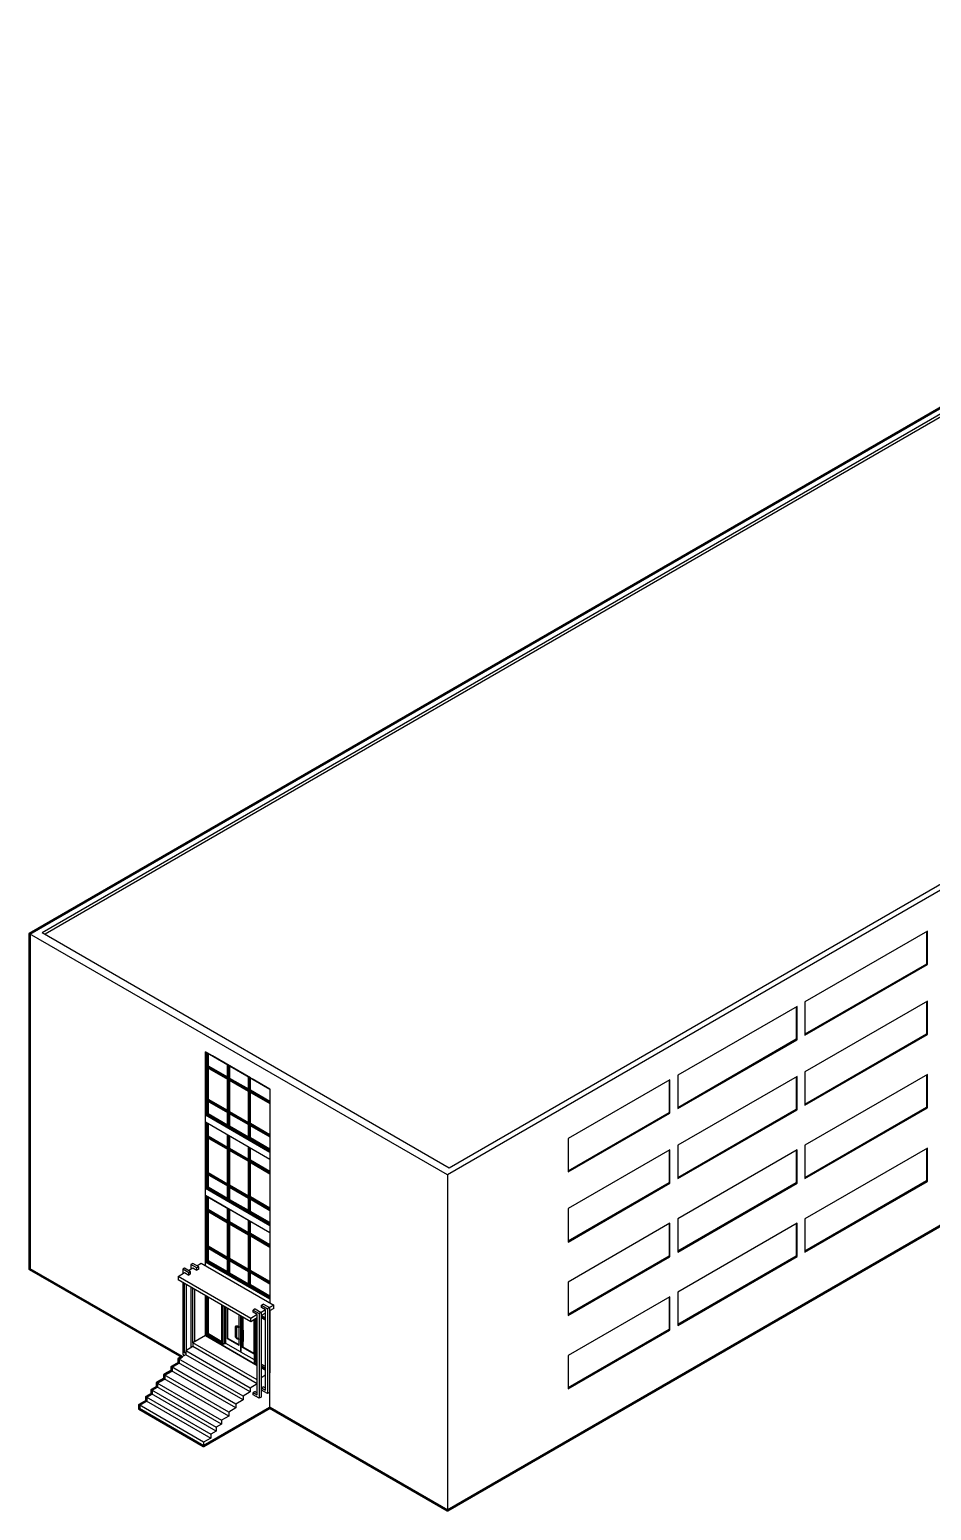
# Model space of a CAD drawing. Header units: feet. Extents: x 1280 to 1944, y 469 to 1148.
# Drawn here: x 1499.4 to 1609.8, y 469.5 to 650.7 of the extents above; entities that cross this region are included whole.
import ezdxf

# ---------------------------------------------------------------- set-up
doc = ezdxf.new("R2010")
doc.units = ezdxf.units.FT
doc.header["$LTSCALE"] = 100
doc.header["$MEASUREMENT"] = 0
doc.layers.add('Make2D$Visible$Curves', color=18, linetype='Continuous', true_color=0x000000)
doc.layers.add('Make2D$Visible$SceneSilhouetteCurves', color=1, linetype='Continuous', lineweight=50, true_color=0xff0000)

msp = doc.modelspace()

# ---------------------------------------------------------------- linework, layer by layer
at = {"layer": 'Make2D$Visible$Curves'}
for points in [[(1500.93, 540.18), (1692.29, 650.66)], [(1692.29, 650.26), (1501.28, 539.98)], [(1656.75, 630.9), (1499.39, 540.05)], [(1743.42, 621.9), (1550.52, 510.53)], [(1550.74, 511.42), (1742.1, 621.9)], [(1743.42, 580.86), (1550.52, 469.49)], [(1550.52, 510.53), (1499.39, 540.05)], [(1499.39, 540.05), (1499.39, 499.01)], [(1500.93, 540.18), (1550.74, 511.42)], [(1609.27, 540.37), (1594.29, 531.72)], [(1609.18, 540.32), (1609.18, 536.34)], [(1609.27, 536.29), (1609.27, 540.37)], [(1609.18, 536.34), (1594.29, 527.75)], [(1594.29, 527.64), (1609.27, 536.29)], [(1609.18, 536.34), (1609.27, 536.29)], [(1593.32, 531.16), (1578.72, 522.73)], [(1593.22, 531.1), (1593.22, 527.13)], [(1593.32, 527.08), (1593.32, 531.16)], [(1609.27, 531.8), (1594.29, 523.15)], [(1594.29, 531.72), (1594.29, 527.64)], [(1609.18, 531.74), (1609.18, 527.77)], [(1609.27, 527.71), (1609.27, 531.8)], [(1609.18, 527.77), (1594.29, 519.17)], [(1594.29, 519.06), (1609.27, 527.71)], [(1609.18, 527.77), (1609.27, 527.71)], [(1521.78, 525.09), (1520.9, 525.6)], [(1520.9, 517.84), (1520.9, 525.6)], [(1521.01, 517.91), (1521.01, 525.53)], [(1521.13, 525.46), (1528.8, 521.03)], [(1521.13, 523.83), (1521.13, 525.46)], [(1593.22, 527.13), (1578.72, 518.76)], [(1578.72, 518.65), (1593.32, 527.08)], [(1593.22, 527.13), (1593.32, 527.08)], [(1521.25, 523.89), (1521.13, 523.83)], [(1521.13, 523.83), (1523.63, 522.39)], [(1521.13, 523.83), (1521.13, 523.69)], [(1521.13, 523.69), (1523.63, 522.25)], [(1521.13, 519.74), (1521.13, 523.69)], [(1521.25, 525.39), (1521.25, 523.89)], [(1521.25, 523.89), (1523.63, 522.52)], [(1521.25, 523.89), (1521.25, 523.89)], [(1521.25, 523.62), (1521.25, 519.81)], [(1526.42, 522.41), (1521.78, 525.09)], [(1523.63, 516.53), (1523.63, 524.02)], [(1523.75, 522.45), (1523.75, 523.95)], [(1523.75, 523.07), (1523.75, 523.95)], [(1523.86, 523.88), (1523.86, 522.52)], [(1523.75, 522.45), (1523.75, 523.07)], [(1523.75, 523.07), (1523.75, 523.07)], [(1523.75, 522.74), (1523.75, 522.74)], [(1523.75, 522.32), (1523.75, 522.45)], [(1523.75, 522.32), (1523.75, 522.45)], [(1523.86, 522.39), (1523.75, 522.32)], [(1523.86, 522.39), (1523.75, 522.32)], [(1523.75, 522.32), (1523.75, 522.32)], [(1523.75, 522.32), (1523.75, 522.32)], [(1523.75, 522.32), (1526.18, 520.91)], [(1523.75, 522.32), (1523.75, 522.32)], [(1523.75, 522.32), (1523.75, 522.32)], [(1523.75, 522.32), (1523.75, 522.18)], [(1523.75, 516.47), (1523.75, 522.18)], [(1523.75, 519.41), (1523.75, 522.18)], [(1523.75, 519.41), (1523.75, 522.18)], [(1523.75, 522.18), (1523.86, 522.11)], [(1523.75, 522.18), (1523.86, 522.11)], [(1523.75, 522.18), (1523.75, 522.18)], [(1523.86, 522.52), (1523.86, 522.39)], [(1523.86, 522.52), (1523.86, 522.39)], [(1523.86, 522.39), (1526.18, 521.05)], [(1523.86, 522.11), (1526.18, 520.77)], [(1523.86, 522.11), (1523.86, 519.48)], [(1523.86, 522.11), (1523.86, 519.48)], [(1526.18, 516.69), (1526.18, 522.54)], [(1526.3, 520.84), (1526.3, 522.48)], [(1526.42, 520.91), (1526.42, 522.41)], [(1526.42, 522.41), (1526.62, 522.3)], [(1528.8, 521.04), (1526.62, 522.3)], [(1577.75, 522.17), (1565.3, 514.98)], [(1577.66, 522.12), (1577.66, 518.14)], [(1577.75, 518.09), (1577.75, 522.17)], [(1578.72, 522.73), (1578.72, 518.65)], [(1593.32, 522.58), (1578.72, 514.16)], [(1593.22, 522.53), (1593.22, 518.56)], [(1593.32, 518.5), (1593.32, 522.58)], [(1594.29, 523.15), (1594.29, 519.06)], [(1609.27, 522.82), (1594.29, 514.16)], [(1609.18, 522.76), (1609.18, 518.79)], [(1609.27, 518.73), (1609.27, 522.82)], [(1526.42, 520.91), (1526.3, 520.84)], [(1526.3, 520.84), (1528.8, 519.4)], [(1526.3, 520.84), (1526.3, 520.71)], [(1526.3, 520.71), (1528.8, 519.27)], [(1526.3, 516.76), (1526.3, 520.71)], [(1528.8, 519.54), (1526.42, 520.91)], [(1526.42, 516.83), (1526.42, 520.64)], [(1528.8, 521.04), (1528.8, 515.45)], [(1528.8, 521.03), (1528.8, 519.27)], [(1521.25, 519.81), (1521.13, 519.74)], [(1521.13, 519.74), (1523.63, 518.3)], [(1521.13, 519.74), (1521.13, 519.61)], [(1521.13, 519.61), (1523.63, 518.17)], [(1521.13, 517.97), (1521.13, 519.61)], [(1521.25, 519.81), (1523.63, 518.44)], [(1521.25, 519.54), (1521.25, 518.04)], [(1523.75, 518.98), (1523.75, 519.41)], [(1523.75, 518.37), (1523.75, 518.98)], [(1523.86, 518.3), (1523.75, 518.23)], [(1523.75, 518.23), (1526.18, 516.83)], [(1523.75, 518.23), (1523.75, 518.23)], [(1523.86, 519.48), (1523.86, 518.3)], [(1523.86, 518.3), (1526.18, 516.96)], [(1523.86, 518.3), (1523.86, 518.3)], [(1528.8, 519.53), (1528.8, 519.53)], [(1528.8, 519.27), (1528.8, 513.55)], [(1528.8, 519.27), (1528.8, 519.27)], [(1593.22, 518.56), (1578.72, 510.18)], [(1578.72, 510.08), (1593.32, 518.5)], [(1593.22, 518.56), (1593.32, 518.5)], [(1609.18, 518.79), (1594.29, 510.19)], [(1594.29, 510.08), (1609.27, 518.73)], [(1609.18, 518.79), (1609.27, 518.73)], [(1521.01, 517.91), (1520.9, 517.84)], [(1528.8, 513.28), (1520.9, 517.84)], [(1520.9, 517.02), (1520.9, 517.84)], [(1520.9, 517.02), (1528.8, 512.46)], [(1520.9, 508.86), (1520.9, 517.02)], [(1528.8, 513.41), (1521.01, 517.91)], [(1521.01, 508.93), (1521.01, 516.96)], [(1521.13, 517.97), (1521.25, 518.04)], [(1523.63, 516.53), (1521.13, 517.97)], [(1521.13, 510.76), (1521.13, 516.89)], [(1521.13, 516.89), (1521.13, 516.89)], [(1521.25, 518.04), (1523.63, 516.67)], [(1521.25, 516.82), (1521.25, 515.32)], [(1523.63, 516.53), (1523.75, 516.47)], [(1523.75, 518.1), (1526.18, 516.69)], [(1523.75, 517.21), (1523.75, 518.1)], [(1523.75, 516.6), (1523.75, 517.21)], [(1523.86, 516.53), (1523.75, 516.47)], [(1526.18, 515.06), (1523.75, 516.47)], [(1523.86, 518.03), (1523.86, 516.53)], [(1523.86, 516.53), (1526.18, 515.19)], [(1526.18, 515.06), (1526.18, 516.69)], [(1526.18, 516.69), (1526.18, 516.69)], [(1526.42, 516.83), (1526.3, 516.76)], [(1526.3, 516.76), (1528.8, 515.32)], [(1526.3, 516.76), (1526.3, 516.62)], [(1526.3, 516.62), (1528.8, 515.18)], [(1526.3, 514.99), (1526.3, 516.62)], [(1528.8, 515.45), (1526.42, 516.83)], [(1526.42, 515.06), (1526.42, 516.56)], [(1577.66, 518.14), (1565.3, 511.01)], [(1565.3, 510.9), (1577.75, 518.09)], [(1577.66, 518.14), (1577.75, 518.09)], [(1521.25, 515.32), (1521.13, 515.25)], [(1521.13, 515.25), (1523.63, 513.81)], [(1521.13, 515.25), (1521.13, 515.12)], [(1521.13, 515.12), (1523.63, 513.68)], [(1521.25, 515.32), (1523.63, 513.95)], [(1521.25, 515.05), (1521.25, 510.83)], [(1522.68, 516), (1522.68, 516)], [(1523.63, 513.68), (1523.63, 515.45)], [(1523.63, 515.45), (1523.75, 515.38)], [(1523.75, 509.41), (1523.75, 515.38)], [(1523.75, 513.88), (1523.75, 515.38)], [(1523.86, 515.31), (1523.86, 513.81)], [(1526.18, 515.06), (1526.3, 514.99)], [(1526.3, 514.99), (1526.42, 515.06)], [(1528.8, 513.55), (1526.3, 514.99)], [(1528.8, 513.69), (1526.42, 515.06)], [(1528.8, 515.45), (1528.8, 515.32)], [(1528.8, 515.32), (1528.8, 512.46)], [(1565.3, 514.98), (1565.3, 510.9)], [(1523.63, 513.81), (1523.63, 513.68)], [(1523.63, 507.55), (1523.63, 513.68)], [(1523.63, 513.68), (1523.63, 513.68)], [(1523.63, 513.68), (1523.63, 513.68)], [(1523.75, 514.49), (1523.75, 514.49)], [(1523.86, 513.81), (1523.75, 513.74)], [(1523.75, 513.74), (1523.75, 513.74)], [(1523.75, 513.74), (1526.18, 512.34)], [(1523.75, 513.74), (1523.75, 513.61)], [(1523.75, 509.41), (1523.75, 513.61)], [(1523.75, 513.61), (1526.18, 512.2)], [(1523.86, 513.81), (1526.18, 512.47)], [(1523.86, 513.54), (1523.86, 513.14)], [(1523.86, 513.14), (1523.86, 509.93)], [(1523.86, 513.14), (1523.86, 509.93)], [(1525.74, 514.23), (1525.74, 514.23)], [(1526.18, 507.85), (1526.18, 513.97)], [(1526.19, 513.97), (1526.18, 513.97)], [(1526.18, 513.97), (1526.3, 513.9)], [(1526.3, 513.9), (1526.3, 513.91)], [(1526.3, 507.78), (1526.3, 513.9)], [(1526.3, 513.9), (1526.3, 513.9)], [(1526.42, 512.34), (1526.42, 513.84)], [(1577.75, 513.6), (1565.3, 506.41)], [(1577.66, 513.54), (1577.66, 509.57)], [(1577.75, 509.51), (1577.75, 513.6)], [(1578.72, 514.16), (1578.72, 510.08)], [(1593.32, 513.6), (1578.72, 505.18)], [(1593.22, 513.55), (1593.22, 509.57)], [(1593.32, 509.52), (1593.32, 513.6)], [(1594.29, 514.16), (1594.29, 510.08)], [(1609.27, 513.83), (1594.29, 505.18)], [(1609.18, 513.78), (1609.18, 509.81)], [(1609.27, 509.75), (1609.27, 513.83)], [(1526.18, 512.34), (1526.18, 512.2)], [(1526.18, 512.2), (1526.18, 512.2)], [(1526.42, 512.34), (1526.3, 512.27)], [(1526.3, 512.27), (1528.8, 510.83)], [(1526.3, 512.27), (1526.3, 512.13)], [(1526.3, 512.13), (1528.8, 510.69)], [(1528.8, 510.96), (1526.42, 512.34)], [(1526.42, 507.85), (1526.42, 512.06)], [(1528.8, 512.46), (1528.8, 506.47)], [(1521.25, 510.83), (1521.13, 510.76)], [(1521.13, 510.76), (1523.63, 509.32)], [(1521.13, 510.76), (1521.13, 510.63)], [(1521.13, 510.63), (1523.63, 509.19)], [(1521.13, 508.99), (1521.13, 510.63)], [(1521.25, 510.83), (1523.63, 509.46)], [(1521.25, 510.56), (1521.25, 509.06)], [(1523.63, 509.46), (1523.63, 509.46)], [(1523.75, 510), (1523.75, 510)], [(1523.75, 507.48), (1523.75, 509.41)], [(1523.75, 509.41), (1523.75, 509.41)], [(1523.86, 509.32), (1523.75, 509.25)], [(1523.75, 509.25), (1523.75, 509.25)], [(1523.75, 509.25), (1523.75, 509.25)], [(1523.75, 509.25), (1526.18, 507.85)], [(1523.75, 509.25), (1523.75, 509.25)], [(1523.75, 508.23), (1523.75, 509.12)], [(1523.75, 508.23), (1523.75, 509.12)], [(1523.75, 509.12), (1523.75, 509.12)], [(1523.75, 509.12), (1523.86, 509.05)], [(1523.75, 509.12), (1523.86, 509.05)], [(1523.86, 509.93), (1523.86, 509.32)], [(1523.86, 509.32), (1526.18, 507.98)], [(1523.86, 509.32), (1523.86, 509.32)], [(1523.86, 509.32), (1523.86, 509.32)], [(1528.8, 510.83), (1528.8, 510.83)], [(1528.8, 510.83), (1528.8, 510.83)], [(1528.8, 510.83), (1528.8, 510.69)], [(1550.52, 510.53), (1550.52, 469.49)], [(1577.66, 509.57), (1565.3, 502.43)], [(1565.3, 502.32), (1577.75, 509.51)], [(1577.66, 509.57), (1577.75, 509.51)], [(1593.22, 509.57), (1578.72, 501.2)], [(1578.72, 501.09), (1593.32, 509.52)], [(1593.22, 509.57), (1593.32, 509.52)], [(1609.18, 509.81), (1594.29, 501.21)], [(1594.29, 501.1), (1609.27, 509.75)], [(1609.18, 509.81), (1609.27, 509.75)], [(1521.01, 508.93), (1520.9, 508.86)], [(1520.9, 508.04), (1520.9, 508.86)], [(1528.8, 504.3), (1520.9, 508.86)], [(1520.9, 499.47), (1520.9, 508.04)], [(1520.9, 508.04), (1528.8, 503.48)], [(1521.13, 508.86), (1521.01, 508.93)], [(1521.01, 499.94), (1521.01, 507.98)], [(1521.25, 509.06), (1521.13, 508.99)], [(1523.63, 507.55), (1521.13, 508.99)], [(1528.8, 504.43), (1521.13, 508.86)], [(1521.13, 507.9), (1521.13, 507.91)], [(1521.13, 507.9), (1523.75, 506.4)], [(1521.13, 501.78), (1521.13, 507.9)], [(1521.25, 509.06), (1523.63, 507.69)], [(1521.25, 507.84), (1521.25, 506.34)], [(1523.63, 507.55), (1523.75, 507.48)], [(1523.75, 508.23), (1523.75, 508.23)], [(1523.75, 507.62), (1523.75, 508.23)], [(1523.86, 507.55), (1523.75, 507.48)], [(1526.18, 506.08), (1523.75, 507.48)], [(1523.86, 509.05), (1526.18, 507.71)], [(1523.86, 509.05), (1523.86, 508.16)], [(1523.86, 509.05), (1523.86, 508.16)], [(1523.86, 508.16), (1523.86, 507.55)], [(1523.86, 507.55), (1526.18, 506.21)], [(1526.18, 507.85), (1526.18, 507.71)], [(1526.18, 506.08), (1526.18, 507.71)], [(1526.42, 507.85), (1526.3, 507.78)], [(1526.3, 507.78), (1528.8, 506.34)], [(1526.3, 507.78), (1526.3, 507.64)], [(1526.3, 506.01), (1526.3, 507.64)], [(1526.3, 507.64), (1528.8, 506.2)], [(1528.8, 506.47), (1526.42, 507.85)], [(1526.42, 506.08), (1526.42, 507.57)], [(1521.25, 506.34), (1521.13, 506.27)], [(1521.13, 506.27), (1523.63, 504.83)], [(1521.13, 506.27), (1521.13, 506.14)], [(1521.13, 506.14), (1523.63, 504.69)], [(1521.25, 506.34), (1523.63, 504.97)], [(1521.25, 506.07), (1521.25, 501.85)], [(1523.63, 498.57), (1523.63, 506.46)], [(1523.75, 504.9), (1523.75, 506.4)], [(1523.75, 506.4), (1523.75, 506.4)], [(1523.75, 506.4), (1523.86, 506.33)], [(1523.75, 506.4), (1523.86, 506.33)], [(1523.75, 505.51), (1523.75, 506.4)], [(1523.75, 505.51), (1523.75, 506.4)], [(1523.75, 504.9), (1523.75, 505.51)], [(1523.86, 506.33), (1528.8, 503.48)], [(1523.86, 506.33), (1523.86, 505.44)], [(1523.86, 506.33), (1523.86, 505.44)], [(1526.18, 506.08), (1526.3, 506.01)], [(1526.3, 506.01), (1526.42, 506.08)], [(1528.8, 504.57), (1526.3, 506.01)], [(1528.8, 504.7), (1526.42, 506.08)], [(1528.8, 506.47), (1528.8, 506.34)], [(1528.8, 506.34), (1528.8, 506.34)], [(1528.8, 506.34), (1528.8, 505.31)], [(1528.8, 506.34), (1528.8, 506.34)], [(1528.8, 506.34), (1528.8, 506.2)], [(1528.8, 506.2), (1528.8, 506.2)], [(1565.3, 506.41), (1565.3, 502.32)], [(1523.63, 504.83), (1523.63, 504.69)], [(1523.75, 504.78), (1523.75, 504.9)], [(1523.75, 504.78), (1523.75, 504.9)], [(1523.75, 498.5), (1523.75, 504.78)], [(1523.76, 504.77), (1523.75, 504.76)], [(1523.75, 504.76), (1523.75, 504.76)], [(1523.75, 504.76), (1526.18, 503.36)], [(1523.75, 504.76), (1523.75, 504.63)], [(1523.75, 504.63), (1523.76, 504.62)], [(1523.86, 504.83), (1523.76, 504.77)], [(1523.86, 504.83), (1523.76, 504.77)], [(1523.76, 504.62), (1523.86, 504.56)], [(1523.76, 504.62), (1523.86, 504.56)], [(1523.86, 505.44), (1523.86, 504.97)], [(1523.86, 504.97), (1523.86, 504.83)], [(1523.86, 504.97), (1523.86, 504.83)], [(1523.86, 504.83), (1526.18, 503.49)], [(1523.86, 504.56), (1526.18, 503.22)], [(1523.86, 504.56), (1523.86, 500.95)], [(1523.86, 504.56), (1523.86, 500.95)], [(1526.18, 497.1), (1526.18, 504.99)], [(1526.19, 504.99), (1526.18, 504.99)], [(1526.3, 498.8), (1526.3, 504.92)], [(1526.3, 504.92), (1526.3, 504.92)], [(1526.42, 503.36), (1526.42, 504.85)], [(1528.8, 505.31), (1528.8, 503.48)], [(1528.8, 504.57), (1528.8, 504.57)], [(1528.8, 504.57), (1528.8, 504.43)], [(1528.8, 504.43), (1528.8, 504.43)], [(1577.75, 504.62), (1565.3, 497.43)], [(1577.66, 504.56), (1577.66, 500.59)], [(1577.75, 500.53), (1577.75, 504.62)], [(1578.72, 505.18), (1578.72, 501.09)], [(1593.32, 504.62), (1578.72, 496.2)], [(1593.22, 504.57), (1593.22, 500.59)], [(1593.32, 500.54), (1593.32, 504.62)], [(1594.29, 505.18), (1594.29, 501.1)], [(1521.25, 501.85), (1521.13, 501.78)], [(1521.25, 501.85), (1523.63, 500.48)], [(1526.18, 503.36), (1526.18, 503.22)], [(1526.18, 503.22), (1526.18, 503.22)], [(1526.42, 503.36), (1526.3, 503.29)], [(1526.3, 503.29), (1528.8, 501.85)], [(1526.3, 503.29), (1526.3, 503.15)], [(1526.3, 503.15), (1528.8, 501.71)], [(1528.8, 501.98), (1526.42, 503.36)], [(1526.42, 498.86), (1526.42, 503.08)], [(1528.8, 503.48), (1528.8, 494.91)], [(1528.8, 503.48), (1528.8, 503.48)], [(1528.8, 503.48), (1528.8, 503.48)], [(1528.8, 501.85), (1528.8, 501.85)], [(1528.8, 501.85), (1528.8, 501.84)], [(1528.8, 501.85), (1528.8, 501.71)], [(1521.13, 501.78), (1523.63, 500.34)], [(1521.13, 501.78), (1521.13, 501.64)], [(1521.13, 501.64), (1523.63, 500.2)], [(1521.13, 500.01), (1521.13, 501.64)], [(1521.25, 500.08), (1521.13, 500.01)], [(1521.25, 501.58), (1521.25, 500.08)], [(1521.25, 500.08), (1523.63, 498.71)], [(1523.86, 500.34), (1523.75, 500.27)], [(1523.75, 500.27), (1526.18, 498.86)], [(1523.75, 500.27), (1523.75, 500.27)], [(1523.75, 500.14), (1523.86, 500.07)], [(1523.75, 500.14), (1523.86, 500.07)], [(1523.75, 499.25), (1523.75, 500.14)], [(1523.75, 499.25), (1523.75, 500.14)], [(1523.75, 500.14), (1523.75, 500.14)], [(1523.86, 500.95), (1523.86, 500.34)], [(1523.86, 500.34), (1526.18, 499)], [(1523.86, 500.07), (1526.18, 498.73)], [(1523.86, 500.07), (1523.86, 499.18)], [(1523.86, 500.07), (1523.86, 499.18)], [(1577.66, 500.59), (1565.3, 493.45)], [(1565.3, 493.34), (1577.75, 500.53)], [(1577.66, 500.59), (1577.75, 500.53)], [(1593.22, 500.59), (1578.72, 492.22)], [(1578.72, 492.11), (1593.32, 500.54)], [(1593.22, 500.59), (1593.32, 500.54)], [(1518.01, 488.26), (1499.39, 499.01)], [(1517.58, 498.12), (1518.37, 498.58)], [(1518.37, 499.12), (1518.13, 498.99)], [(1518.86, 498.57), (1518.13, 498.99)], [(1518.13, 498.99), (1518.13, 498.44)], [(1519.1, 498.7), (1518.37, 499.12)], [(1518.37, 498.58), (1518.86, 498.29)], [(1518.84, 498.85), (1519.38, 499.16)], [(1519.1, 498.7), (1518.86, 498.57)], [(1518.86, 498.29), (1518.86, 498.57)], [(1519.1, 498.43), (1518.86, 498.29)], [(1519.1, 498.43), (1519.1, 498.7)], [(1519.38, 499.71), (1519.14, 499.57)], [(1519.14, 499.57), (1519.14, 499.03)], [(1519.87, 499.15), (1519.14, 499.57)], [(1520.11, 499.29), (1519.38, 499.71)], [(1519.38, 499.16), (1519.87, 498.88)], [(1519.85, 499.43), (1520.4, 499.76)], [(1520.11, 499.29), (1519.87, 499.15)], [(1519.87, 498.88), (1519.87, 499.15)], [(1520.11, 499.01), (1519.87, 498.88)], [(1520.11, 499.01), (1520.11, 499.29)], [(1520.4, 499.76), (1529.29, 494.62)], [(1521.01, 499.94), (1520.9, 499.88)], [(1528.8, 495.32), (1520.9, 499.88)], [(1521.13, 499.88), (1521.01, 499.94)], [(1523.63, 498.57), (1521.13, 500.01)], [(1528.8, 495.45), (1521.13, 499.88)], [(1523.63, 498.57), (1523.75, 498.5)], [(1523.75, 499.25), (1523.75, 499.25)], [(1523.75, 498.64), (1523.75, 499.25)], [(1523.86, 498.57), (1523.75, 498.5)], [(1526.18, 497.1), (1523.75, 498.5)], [(1523.86, 499.18), (1523.86, 498.57)], [(1523.86, 498.57), (1526.18, 497.23)], [(1526.42, 498.86), (1526.3, 498.8)], [(1526.3, 498.8), (1528.8, 497.36)], [(1526.3, 498.8), (1526.3, 498.66)], [(1526.3, 498.66), (1528.8, 497.22)], [(1526.3, 497.03), (1526.3, 498.66)], [(1528.8, 497.49), (1526.42, 498.86)], [(1526.42, 497.1), (1526.42, 498.59)], [(1526.47, 492.99), (1517.58, 498.12)], [(1517.58, 498.12), (1517.58, 497.71)], [(1526.47, 492.58), (1517.58, 497.71)], [(1518.13, 497.39), (1518.13, 488.61)], [(1518.37, 488.75), (1518.37, 497.26)], [(1518.6, 489.08), (1518.6, 497.12)], [(1519.14, 496.81), (1519.14, 489.39)], [(1519.38, 490.01), (1519.38, 496.67)], [(1519.61, 490.14), (1519.61, 496.54)], [(1526.18, 497.1), (1526.3, 497.03)], [(1526.3, 497.03), (1526.42, 497.1)], [(1528.8, 495.59), (1526.3, 497.03)], [(1528.8, 495.72), (1526.42, 497.1)], [(1528.8, 497.36), (1528.8, 497.36)], [(1528.8, 497.36), (1528.8, 497.35)], [(1528.8, 497.36), (1528.8, 497.22)], [(1528.8, 497.22), (1528.8, 497.22)], [(1565.3, 497.43), (1565.3, 493.34)], [(1520.9, 491.91), (1520.9, 495.8)], [(1521.02, 491.1), (1521.02, 495.73)], [(1521.14, 495.66), (1521.14, 491.03)], [(1521.28, 491.12), (1521.28, 495.58)], [(1522.91, 490.01), (1522.91, 494.63)], [(1528.01, 494.72), (1527.77, 494.59)], [(1528.01, 494.72), (1528.74, 494.3)], [(1529.29, 494.62), (1528.74, 494.3)], [(1528.8, 495.59), (1528.8, 495.59)], [(1528.8, 495.59), (1528.8, 495.45)], [(1528.8, 495.45), (1528.8, 495.45)], [(1529.29, 494.21), (1529.29, 494.62)], [(1577.75, 495.63), (1565.3, 488.44)], [(1577.66, 495.58), (1577.66, 491.61)], [(1577.75, 491.55), (1577.75, 495.63)], [(1578.72, 496.2), (1578.72, 492.11)], [(1523.03, 489.94), (1523.03, 494.57)], [(1523.31, 489.88), (1523.3, 489.89), (1523.23, 489.93), (1523.23, 494.45)], [(1523.31, 489.88), (1523.31, 494.4)], [(1525.26, 488.86), (1525.21, 488.89), (1523.4, 489.93), (1523.4, 492.13), (1523.4, 494.07), (1523.4, 494.35)], [(1525.03, 489.66), (1523.61, 490.48), (1523.61, 492), (1523.61, 493.95), (1523.61, 494.23)], [(1523.61, 490.48), (1523.66, 490.51), (1523.66, 492), (1523.66, 493.95), (1523.66, 494.2)], [(1525.03, 489.73), (1523.67, 490.52), (1523.67, 492.01), (1523.67, 493.95), (1523.67, 494.19)], [(1525.03, 492.04), (1525.03, 493.13), (1525.03, 493.41)], [(1526.91, 487.91), (1525.26, 488.86), (1525.26, 491.05), (1525.26, 492.99), (1525.26, 493.28)], [(1525.26, 493.28), (1525.26, 493.02), (1525.26, 491.08), (1525.26, 488.86)], [(1525.45, 491.7), (1525.45, 493.17)], [(1525.5, 491.65), (1525.5, 492.89), (1525.5, 493.14)], [(1525.51, 491.63), (1525.51, 492.89), (1525.51, 493.13)], [(1525.51, 491.63), (1525.51, 492.89), (1525.51, 493.13)], [(1527.26, 493.45), (1526.47, 492.99)], [(1526.47, 492.58), (1526.47, 492.99)], [(1527.03, 492.91), (1526.47, 492.58)], [(1527, 494.14), (1526.76, 494)], [(1526.76, 494), (1527.49, 493.58)], [(1526.76, 493.73), (1526.76, 494)], [(1527.26, 493.45), (1526.76, 493.73)], [(1526.86, 488.6), (1526.86, 488.71), (1526.86, 490.13), (1526.86, 492.07), (1526.86, 492.81)], [(1526.91, 487.56), (1526.91, 492.84)], [(1527, 494.14), (1527.73, 493.72)], [(1527.26, 493.04), (1527.03, 492.91)], [(1527.03, 487.63), (1527.03, 492.91)], [(1527.03, 492.91), (1527.03, 492.91)], [(1527.17, 487.71), (1527.17, 492.99)], [(1527.26, 483.62), (1527.26, 493.45)], [(1527.73, 493.72), (1527.49, 493.58)], [(1527.49, 493.58), (1527.49, 483.21)], [(1528.27, 494.03), (1527.73, 493.72)], [(1527.73, 493.72), (1527.73, 493.31)], [(1527.74, 493.32), (1527.73, 493.31)], [(1527.74, 493.32), (1527.73, 493.31)], [(1527.73, 493.31), (1527.73, 493.19)], [(1527.73, 493.31), (1527.73, 493.19)], [(1527.73, 493.19), (1527.73, 483.35)], [(1528.27, 492.88), (1527.73, 493.19)], [(1528.27, 492.88), (1527.73, 493.19)], [(1528.27, 492.75), (1527.73, 493.06)], [(1528.27, 493.62), (1527.74, 493.32)], [(1528.27, 493.02), (1527.74, 493.32)], [(1528.27, 493.02), (1527.74, 493.32)], [(1527.77, 494.59), (1528.5, 494.17)], [(1527.77, 494.32), (1527.77, 494.59)], [(1528.27, 494.03), (1527.77, 494.32)], [(1528.27, 493.02), (1528.27, 494.03)], [(1528.27, 492.88), (1528.27, 493.02)], [(1528.27, 492.88), (1528.27, 493.02)], [(1528.27, 484.2), (1528.27, 492.88)], [(1528.74, 494.3), (1528.5, 494.17)], [(1528.5, 494.17), (1528.5, 483.79)], [(1528.74, 494.3), (1528.74, 492.74)], [(1529.29, 494.21), (1528.74, 493.89)], [(1528.8, 493.93), (1528.8, 492.71)], [(1520.9, 490.9), (1520.9, 491.91)], [(1521.02, 491.1), (1521.02, 490.96)], [(1521.14, 491.03), (1521.28, 491.12)], [(1522.91, 490.01), (1521.14, 491.03)], [(1521.28, 491.12), (1522.91, 490.17)], [(1525.13, 490.47), (1525.09, 490.45), (1525.04, 490.44), (1524.99, 490.43), (1524.93, 490.43), (1524.88, 490.44), (1524.83, 490.45), (1524.78, 490.47), (1524.74, 490.5), (1524.7, 490.54), (1524.66, 490.58), (1524.64, 490.63), (1524.61, 490.68), (1524.6, 490.73), (1524.6, 491.93), (1524.6, 491.98), (1524.6, 491.99), (1524.62, 492.03), (1524.64, 492.05), (1524.65, 492.06), (1524.68, 492.08), (1524.7, 492.09), (1524.74, 492.09), (1524.78, 492.08), (1524.79, 492.08), (1524.83, 492.06), (1524.86, 492.04), (1524.9, 492.03), (1524.94, 492.03), (1524.98, 492.03), (1525.01, 492.03), (1525.05, 492.04), (1525.07, 492.05)], [(1524.72, 491.98), (1524.71, 491.97), (1524.7, 491.95)], [(1524.71, 491.96), (1524.71, 491.93), (1524.71, 490.74), (1524.72, 490.71), (1524.73, 490.67), (1524.75, 490.64), (1524.78, 490.61), (1524.8, 490.59), (1524.83, 490.57), (1524.86, 490.55), (1524.9, 490.54), (1524.94, 490.54), (1524.98, 490.53), (1525.01, 490.54), (1525.05, 490.55), (1525.07, 490.56)], [(1524.73, 491.98), (1524.72, 491.98)], [(1524.75, 491.98), (1524.74, 491.98), (1524.72, 491.98)], [(1524.75, 491.98), (1524.78, 491.97), (1524.83, 491.95), (1524.88, 491.93), (1524.93, 491.92), (1524.99, 491.92), (1525.03, 491.93)], [(1525.03, 491.93), (1525.04, 491.93), (1525.09, 491.94), (1525.13, 491.96)], [(1525.03, 490.54), (1525.03, 491.19), (1525.03, 491.93)], [(1525.48, 490.24), (1525.48, 491.42), (1525.48, 491.46), (1525.47, 491.49), (1525.46, 491.52), (1525.44, 491.56), (1525.41, 491.59), (1525.39, 491.61), (1525.36, 491.63), (1525.32, 491.66), (1525.31, 491.67), (1525.28, 491.7), (1525.27, 491.73), (1525.27, 491.75), (1525.26, 491.78), (1525.27, 491.8), (1525.28, 491.83), (1525.3, 491.86), (1525.31, 491.87), (1525.35, 491.9)], [(1525.35, 490.41), (1525.31, 490.38), (1525.3, 490.37), (1525.28, 490.34), (1525.27, 490.31), (1525.26, 490.29), (1525.27, 490.26), (1525.27, 490.24), (1525.28, 490.21), (1525.31, 490.18), (1525.32, 490.17), (1525.36, 490.14), (1525.4, 490.12), (1525.41, 490.12), (1525.45, 490.11), (1525.49, 490.11), (1525.51, 490.12), (1525.54, 490.13), (1525.55, 490.15), (1525.57, 490.17), (1525.58, 490.21), (1525.59, 490.22), (1525.59, 491.42), (1525.59, 491.47), (1525.57, 491.52), (1525.55, 491.57), (1525.52, 491.62), (1525.49, 491.66), (1525.45, 491.7), (1525.41, 491.72), (1525.39, 491.74)], [(1525.37, 491.77), (1525.38, 491.78), (1525.39, 491.8)], [(1525.37, 491.76), (1525.37, 491.78)], [(1525.39, 491.74), (1525.38, 491.75), (1525.37, 491.77)], [(1525.39, 491.79), (1525.4, 491.81)], [(1525.45, 490.22), (1525.45, 491.54)], [(1528.8, 492.71), (1528.74, 492.74)], [(1528.8, 492.71), (1528.74, 492.74)], [(1528.74, 492.74), (1528.74, 492.61)], [(1528.74, 492.74), (1528.74, 492.61)], [(1528.74, 492.61), (1528.74, 483.93)], [(1528.8, 492.57), (1528.74, 492.61)], [(1528.8, 492.57), (1528.74, 492.61)], [(1528.8, 492.44), (1528.74, 492.47)], [(1528.8, 492.71), (1528.8, 492.57)], [(1528.8, 492.71), (1528.8, 492.57)], [(1528.8, 492.57), (1528.8, 486.33)], [(1577.66, 491.61), (1565.3, 484.47)], [(1565.3, 484.36), (1577.75, 491.55)], [(1577.66, 491.61), (1577.75, 491.55)], [(1519.37, 489.53), (1518.5, 489.02)], [(1520.9, 490.88), (1519.37, 490)], [(1527.26, 485.45), (1519.37, 490)], [(1519.37, 490), (1519.37, 489.53)], [(1527.26, 484.97), (1519.37, 489.53)], [(1520.9, 490.9), (1521.02, 490.96)], [(1520.9, 490.9), (1527.26, 487.22)], [(1527.26, 487.21), (1520.9, 490.88)], [(1522.91, 489.87), (1521.02, 490.96), (1521.02, 490.96)], [(1522.91, 490.01), (1522.91, 490.01)], [(1522.91, 489.87), (1523.03, 489.8)], [(1523.03, 489.8), (1523.03, 489.94)], [(1523.24, 489.92), (1523.03, 489.8)], [(1523.4, 489.93), (1523.31, 489.88)], [(1523.4, 489.93), (1523.4, 489.93)], [(1523.66, 490.51), (1523.67, 490.52)], [(1523.66, 490.51), (1525.03, 489.72)], [(1525.03, 489.66), (1525.03, 490.43)], [(1525.37, 490.28), (1525.38, 490.29), (1525.39, 490.3)], [(1525.37, 490.27), (1525.37, 490.28)], [(1525.39, 490.25), (1525.38, 490.26), (1525.37, 490.28)], [(1525.39, 490.3), (1525.4, 490.31)], [(1525.44, 490.22), (1525.41, 490.23), (1525.39, 490.25)], [(1525.43, 490.22), (1525.45, 490.22), (1525.46, 490.22)], [(1525.45, 489.42), (1525.5, 489.45), (1525.5, 490.12)], [(1526.86, 488.6), (1525.45, 489.42), (1525.45, 490.11)], [(1525.46, 490.21), (1525.48, 490.23), (1525.48, 490.24)], [(1525.46, 490.21), (1525.47, 490.22)], [(1525.5, 489.45), (1525.51, 489.45)], [(1525.5, 489.45), (1526.86, 488.66)], [(1526.86, 488.67), (1525.51, 489.45), (1525.51, 490.12)], [(1526.86, 488.67), (1525.51, 489.45), (1525.51, 490.12)], [(1517.62, 487.56), (1516.74, 487.05)], [(1518.01, 488.26), (1517.62, 488.04)], [(1525.52, 483.48), (1517.62, 488.04)], [(1517.62, 488.04), (1517.62, 487.56)], [(1525.52, 483), (1517.62, 487.56)], [(1518.5, 488.54), (1518.01, 488.26)], [(1518.13, 488.61), (1518.37, 488.47)], [(1518.5, 488.82), (1518.37, 488.75)], [(1518.5, 488.68), (1518.37, 488.75)], [(1526.4, 484.46), (1518.5, 489.02)], [(1518.5, 489.02), (1518.5, 488.54)], [(1526.4, 483.98), (1518.5, 488.54)], [(1525.26, 488.86), (1525.26, 488.86)], [(1526.91, 487.56), (1526.91, 487.56), (1527.03, 487.49), (1527.26, 487.36)], [(1527.17, 487.71), (1527.03, 487.63)], [(1527.03, 487.63), (1527.26, 487.5)], [(1527.26, 487.66), (1527.17, 487.71)], [(1528.27, 487.08), (1527.73, 487.39)], [(1565.3, 488.44), (1565.3, 484.36)], [(1515.86, 485.59), (1514.98, 485.09)], [(1516.74, 486.58), (1515.86, 486.07)], [(1523.76, 481.51), (1515.86, 486.07)], [(1515.86, 486.07), (1515.86, 485.59)], [(1523.76, 481.03), (1515.86, 485.59)], [(1524.64, 482.49), (1516.74, 487.05)], [(1516.74, 487.05), (1516.74, 486.58)], [(1524.64, 482.02), (1516.74, 486.58)], [(1527.73, 487.23), (1528.27, 486.91)], [(1527.73, 487.09), (1528.27, 486.78)], [(1527.73, 486.95), (1528.27, 486.64)], [(1528.27, 486.63), (1527.73, 486.94)], [(1528.27, 486.02), (1527.73, 485.71)], [(1528.8, 486.77), (1528.74, 486.81)], [(1528.74, 486.64), (1528.8, 486.61)], [(1528.74, 486.51), (1528.8, 486.47)], [(1528.74, 486.37), (1528.8, 486.33)], [(1528.8, 486.32), (1528.74, 486.36)], [(1528.8, 486.32), (1528.74, 486.29)], [(1528.8, 486.33), (1528.8, 486.32)], [(1528.8, 482.04), (1528.8, 486.32)], [(1514.33, 483.76), (1513.67, 483.38)], [(1514.98, 484.61), (1514.33, 484.23)], [(1514.33, 484.23), (1514.33, 483.76)], [(1514.33, 484.23), (1522.23, 479.67)], [(1522.23, 479.19), (1514.33, 483.76)], [(1514.98, 485.09), (1514.98, 484.61)], [(1514.98, 485.09), (1522.88, 480.53)], [(1522.88, 480.05), (1514.98, 484.61)], [(1526.4, 483.98), (1525.52, 483.48)], [(1527.26, 484.96), (1526.4, 484.46)], [(1526.4, 484.46), (1526.4, 483.98)], [(1527, 484.04), (1526.76, 483.9)], [(1526.76, 483.9), (1527.26, 483.62)], [(1526.76, 483.63), (1526.76, 483.9)], [(1527, 484.04), (1527.26, 483.89)], [(1528.01, 484.62), (1527.77, 484.49)], [(1527.77, 484.49), (1528.27, 484.2)], [(1527.77, 484.21), (1527.77, 484.49)], [(1528.5, 483.79), (1527.77, 484.21)], [(1528.01, 484.62), (1528.27, 484.47)], [(1528.74, 483.93), (1528.5, 483.79)], [(1513.67, 482.9), (1512.79, 482.39)], [(1512.79, 482.39), (1512.79, 481.92)], [(1520.69, 477.83), (1512.79, 482.39)], [(1520.69, 477.35), (1512.79, 481.92)], [(1513.67, 483.38), (1513.67, 482.9)], [(1513.67, 483.38), (1521.57, 478.81)], [(1513.67, 482.9), (1521.57, 478.34)], [(1520.69, 477.35), (1528.8, 482.04)], [(1524.64, 482.02), (1523.76, 481.51)], [(1525.52, 483), (1524.64, 482.49)], [(1524.64, 482.49), (1524.64, 482.02)], [(1525.52, 483.48), (1525.52, 483)], [(1527.49, 483.21), (1526.76, 483.63)], [(1527.73, 483.35), (1527.49, 483.21)], [(1550.52, 469.49), (1528.8, 482.04)], [(1523.76, 481.03), (1522.88, 480.53)], [(1522.88, 480.53), (1522.88, 480.05)], [(1523.76, 481.51), (1523.76, 481.03)], [(1521.57, 478.34), (1520.69, 477.83)], [(1522.23, 479.19), (1521.57, 478.81)], [(1521.57, 478.81), (1521.57, 478.34)], [(1522.88, 480.05), (1522.23, 479.67)], [(1522.23, 479.67), (1522.23, 479.19)], [(1520.69, 477.83), (1520.69, 477.35)]]:
    msp.add_lwpolyline(points, dxfattribs=at)
at = {"layer": 'Make2D$Visible$SceneSilhouetteCurves'}
msp.add_lwpolyline([(1656.75, 630.9), (1499.39, 540.05), (1499.39, 499.01), (1518.01, 488.26), (1517.62, 488.04), (1517.62, 487.56), (1516.74, 487.05), (1516.74, 486.58), (1515.86, 486.07), (1515.86, 485.59), (1514.98, 485.09), (1514.98, 484.61), (1514.33, 484.23), (1514.33, 483.76), (1513.67, 483.38), (1513.67, 482.9), (1512.79, 482.39), (1512.79, 481.92), (1520.69, 477.35), (1528.8, 482.04), (1550.52, 469.49), (1743.42, 580.86)], dxfattribs=at)

doc.saveas('drawing.dxf')
